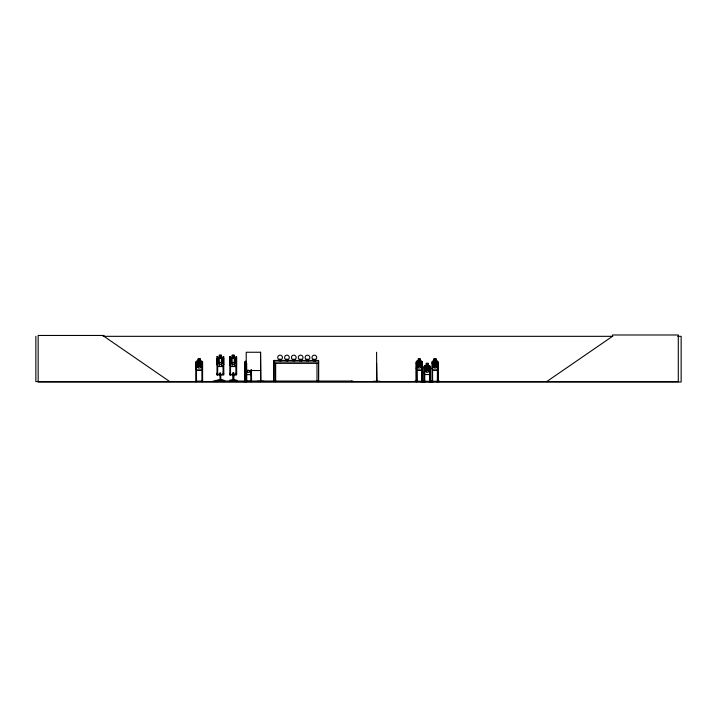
<?xml version="1.0" encoding="UTF-8"?>
<svg xmlns="http://www.w3.org/2000/svg" width="717" height="717" viewBox="0 0 717 717"><rect width="100%" height="100%" fill="white"/><g stroke="black" fill="none" stroke-linecap="round" stroke-linejoin="round"><path stroke-width="1.08" d="M257.197 381.283L264.044 381.256M373.27 381.283L380.118 381.256M273.93 360.436L273.894 381.623L273.939 360.436L318.572 360.436L318.572 381.623M243 381.614L250.78 381.148M421.515 370.178L422.286 368.018L421.56 370.25L416.819 370.25L416.227 368.018M429.411 374.462L430.119 372.284M429.465 374.534L430.191 372.302M437.298 370.178L438.078 368.018L437.352 370.25L432.611 370.25M202.606 368.018L201.835 370.25L196.557 370.25L195.858 368.018M222.969 366.539L223.776 364.299M236.628 364.299L235.821 366.539L230.542 366.539L229.843 364.308L229.843 358.276L230.56 357.478L232.165 357.478M250.717 374.561L251.542 370.384M251.542 372.392L250.771 374.632L245.492 374.632L244.802 372.392L244.802 361.986L245.51 361.189M414.632 381.283L439.673 381.283L436.617 381.623M422.259 381.578L422.214 362.013L421.542 361.189L420.234 361.189M425.54 381.569L420.915 381.578M433.427 381.569L428.73 381.623L433.391 381.578M246.272 371.406L246.962 371.612L247.786 370.151M250.341 370.581L249.22 372.383L247.123 372.383L245.994 370.581L245.994 366.387M418.244 361.189L416.837 361.189L416.192 361.986L416.227 381.623M416.873 361.189L416.263 362.022L416.299 381.623M424.778 365.473L424.097 366.27L424.097 381.623L424.195 366.297M432.082 362.022L432.692 361.26L437.334 361.26M229.924 358.303L230.596 357.55L235.83 357.559M244.873 362.022L245.922 361.26M244.802 366.369L245.519 365.562M546.659 381.623L612.479 336.327L612.479 334.991L678.291 334.991L678.291 381.623L35.85 381.623L35.85 336.327M219.321 357.55L218.192 358.303L218.192 362.497L219.321 364.29L221.419 364.29L222.539 362.497L222.539 358.303L221.419 357.55M232.165 357.55L231.044 358.303L231.044 362.497L232.165 364.29L234.262 364.29L235.391 362.497L235.391 358.303L234.262 357.55M195.651 381.578L196.512 380.96M244.596 381.578L244.757 363.358L245.375 363.358L245.447 381.623M103.14 336.327L612.82 336.327M677.789 336.327L681.15 336.327L681.15 382.009L38.162 382.009L38.162 335.466L103.983 335.466L103.983 336.327L169.795 381.623M232.165 366.539L232.093 355.229L234.342 355.229L234.378 357.559M219.321 355.3L221.419 355.3L221.454 366.53M232.165 355.3L234.262 355.3L234.307 366.53M219.321 357.478L217.708 357.478L217 358.276L217 364.308L217.69 366.539L223.005 366.53M221.454 357.469L222.987 357.469L223.776 358.357M234.307 357.469L235.83 357.469L236.628 358.357M217.744 357.55L222.987 357.559M219.321 358.303L221.419 358.303M232.165 358.303L234.262 358.303M432.019 381.623L431.984 361.986L432.665 361.189L434.036 361.189L434 358.939L436.053 358.939L435.99 361.26M200.285 359.011L198.188 359.011L198.188 361.26L197.058 362.013L197.058 366.208L198.188 368.009L200.285 368.009L201.405 366.208L201.405 362.013L200.285 361.26L200.357 358.939L198.107 358.939L198.107 361.189L196.575 361.189L195.858 361.986L195.822 381.623M418.28 359.011L420.198 359.011M434.072 359.011L435.99 359.011M279.236 360.929L279.245 359.289L281.019 359.289L281.019 360.92M286.092 360.929L286.092 359.289L287.867 359.289L287.867 360.92M292.939 360.929L292.948 359.289L294.723 359.289L294.723 360.92M299.796 360.929L299.796 359.289L301.57 359.289L301.57 360.92M306.643 360.929L306.652 359.289L308.427 359.289L308.427 360.92M313.499 360.929L313.499 359.289L315.274 359.289L315.274 360.866M200.357 361.189L201.818 361.189L202.606 361.977L202.606 381.623M436.026 361.189L437.361 361.189L438.078 361.977L438.078 381.623M196.61 361.26L201.782 361.26M416.873 361.26L421.542 361.26M273.957 361.96L318.59 361.96M422.25 361.977L422.322 381.623L422.385 380.96L421.596 380.96L421.596 381.623M219.321 362.497L221.419 362.497M232.165 362.497L234.262 362.497M195.822 363.358L196.44 363.358L196.512 381.623M202.535 363.358L201.916 363.358L201.916 381.623L201.844 380.96L202.606 380.96M246.218 363.358L246.684 363.358L246.711 381.623L246.72 380.96M273.939 363.358L318.572 363.358M376.568 363.358L376.81 381.623M416.192 363.358L416.855 363.358L416.918 381.623L416.747 363.358M421.659 363.358L422.322 363.358M431.984 363.358L432.647 363.358M438.114 363.358L437.451 363.358L437.388 381.623M424.742 365.473L429.474 365.473M217.744 366.468L222.915 366.468L223.668 364.29L223.668 358.303M230.596 366.468L235.768 366.468M424.097 367.92L424.751 367.92L424.715 381.623M429.564 367.92L430.227 367.92M431.984 368.018L432.638 370.25M201.782 370.178L196.61 370.178L195.938 368.009L195.938 362.022M416.873 370.178L421.542 370.178M432.656 370.178L437.334 370.178M246.218 370.528L260.621 370.528M219.832 372.867L220.155 380.53M220.594 372.867L220.917 380.53M232.684 372.867L233.007 380.53M223.041 373.342L223.803 373.342M235.893 373.342L236.655 373.342M220.092 373.53L220.092 375.439L220.666 375.439M233.034 373.53L232.935 375.439L233.509 375.439M217.708 374.489L223.041 374.489M230.56 374.489L235.893 374.489M429.492 374.534L424.724 374.534L424.097 372.302L424.805 374.462M217.117 380.512L217.117 381.596C215.055 379.356 225.81 379.284 223.614 381.623M229.96 380.512L229.96 381.596C227.907 379.356 238.653 379.284 236.458 381.623M416.129 380.96L416.918 380.96M424.034 380.96L424.822 380.96L424.822 381.623M430.29 380.96L429.501 380.96L429.501 381.623M437.388 380.96L438.177 380.96M196.512 381.148L201.844 381.148M436.707 381.578L439.691 381.569M431.759 381.247L432.709 380.96L432.709 381.623M235.768 357.55L236.511 358.303L236.511 364.29M437.325 361.189L438.006 362.013L437.926 381.623L437.917 380.96M429.438 365.473L430.191 366.262L430.191 381.623L430.119 366.297M421.515 361.26L422.188 362.013M313.499 359.289L314.682 360.92M306.643 359.289L307.835 360.92M299.796 359.289L300.979 360.92M292.939 359.289L294.122 360.92M286.092 359.289L287.275 360.92M279.236 359.289L280.419 360.92M248.575 370.151L249.417 371.612L250.072 371.406M244.802 368.018L245.492 370.25M244.873 372.383L245.546 374.561M437.657 380.96L437.639 381.623M437.558 363.358L437.495 381.623M435.954 359.011L435.954 361.26L436.967 362.013L436.967 366.208L435.954 368.009L434.072 368.009L433.059 366.208L433.059 362.013L434.072 361.26L434.036 358.939M432.539 363.358L432.602 381.623M432.441 380.96L432.459 381.623M432.181 380.96L432.163 381.623M429.761 380.96L429.752 381.623M429.671 367.92L429.608 381.623M425.593 381.623L420.825 381.623M424.554 380.96L424.572 381.623M421.865 380.96L421.847 381.623M421.766 363.358L421.704 381.623M416.649 380.96L416.667 381.623M376.846 381.623L376.568 352.253M352.836 381.623L352.836 381.059L213.119 381.059L213.119 381.623M351.509 381.059L351.509 381.623M318.572 360.436L318.527 381.623M316.977 363.358L317.031 381.623M315.274 359.289L315.274 360.92M275.588 363.358L275.588 381.623M275.534 363.358L275.534 381.623M260.809 381.623L260.504 352.253M260.737 381.623L260.621 352.253L246.218 352.253L246.218 381.623M251.542 380.96L251.542 381.623L251.47 369.802M250.923 380.96L250.923 381.623M250.851 369.802L250.78 381.623M246.46 363.358L246.487 381.623M246.397 380.96L246.37 381.623M245.994 362.013L245.994 366.208M245.304 380.96L245.304 381.623M244.829 380.96L244.829 381.623M236.843 381.623L236.843 380.297L229.61 380.297L229.61 381.623M235.893 374.866L235.956 356.564L236.619 356.564L236.655 374.866L229.798 374.866L229.798 373.342L230.56 373.342L230.56 374.866M233.796 380.53L233.769 372.867L233.419 380.53M233.446 372.867L233.446 380.53M224.762 381.623L224.762 380.584L220.693 380.297L215.53 380.584L215.53 381.623M223.991 381.623L223.991 380.297L216.758 380.297L216.758 381.623M223.041 374.866L223.112 356.564L223.776 356.564L223.803 374.866L216.946 374.866L216.982 373.342L217.708 373.342L217.708 374.866M221.526 357.559L221.49 355.229L219.241 355.229L219.321 366.539M214.455 381.059L214.455 381.623M202.463 380.96L202.463 381.623M196.368 380.96L196.368 381.623M217.054 356.519L216.991 374.794L217.654 374.794L217.726 356.528L217.054 356.519M229.906 356.519L229.843 374.794L230.507 374.794L230.569 356.528L229.906 356.519M421.04 367.167L420.386 367.238L419.275 365.07C418.62 368.655 416.003 367.292 418.845 364.577C416.174 362.013 418.558 360.642 419.248 364.066C419.902 360.642 422.438 362.004 419.678 364.586L421.04 367.167M428.936 371.451L428.291 371.523L427.18 369.354C426.427 372.939 424.106 371.567 426.749 368.852C424.079 366.297 426.463 364.926 427.144 368.35C427.807 364.926 430.343 366.279 427.583 368.87L428.936 371.451M436.823 367.167L436.178 367.238L435.067 365.07C434.412 368.655 431.795 367.292 434.636 364.577C431.966 362.013 434.35 360.642 435.031 364.066C435.694 360.642 438.23 362.004 435.47 364.586L436.823 367.167M201.199 367.167L200.482 367.238L199.245 365.07C198.394 368.466 195.616 367.794 198.761 364.577C195.786 361.995 198.439 360.651 199.209 364.066C200.052 360.83 202.741 361.511 199.693 364.586L201.199 367.167M421.175 366.208L420.162 368.009L418.28 368.009L417.276 366.208L417.276 362.013L418.28 361.26L418.244 358.939L420.27 358.939L420.162 361.26L421.175 362.013L421.175 366.208M429.08 370.492L428.067 372.284L426.185 372.284L425.172 370.492L425.172 366.297L426.185 365.545L426.149 363.223L428.166 363.223L428.103 365.545L429.08 366.297L429.08 370.492M221.042 355.677L219.698 355.677L219.698 356.421L221.042 356.421L221.042 355.677M233.894 355.677L232.541 355.677L232.541 356.421L233.894 356.421L233.894 355.677M199.909 359.387L198.555 359.387L198.555 360.14L199.909 360.14L199.909 359.387M419.83 359.387L418.62 359.387L418.62 360.14L419.83 360.14L419.83 359.387M435.622 359.387L434.412 359.387L434.412 360.14L435.622 360.14L435.622 359.387M200.285 362.013L198.188 362.013L198.188 366.208L200.285 366.208L200.285 362.013M420.162 362.013L418.28 362.013L418.28 366.208L420.162 366.208L420.162 362.013M435.954 362.013L434.072 362.013L434.072 366.208L435.954 366.208L435.954 362.013M427.735 363.671L426.516 363.671L426.516 364.424L427.735 364.424L427.735 363.671M428.067 366.297L426.185 366.297L426.185 370.492L428.067 370.492L428.067 366.297M313.159 359.567A2.366 2.366 0 0 0 316.717 357.523A2.366 2.366 0 0 0 313.159 355.471A2.366 2.366 0 0 0 313.159 359.567M306.311 359.567A2.366 2.366 0 0 0 309.861 357.523A2.366 2.366 0 0 0 306.311 355.471A2.366 2.366 0 0 0 306.311 359.567M285.751 359.567A2.366 2.366 0 0 0 289.301 357.523A2.366 2.366 0 0 0 285.751 355.471A2.366 2.366 0 0 0 285.751 359.567M299.455 359.567A2.366 2.366 0 0 0 303.013 357.523A2.366 2.366 0 0 0 299.455 355.471A2.366 2.366 0 0 0 299.455 359.567M292.608 359.567A2.366 2.366 0 0 0 296.157 357.523A2.366 2.366 0 0 0 292.608 355.471A2.366 2.366 0 0 0 292.608 359.567M278.904 359.567A2.366 2.366 0 0 0 282.453 357.523A2.366 2.366 0 0 0 278.904 355.471A2.366 2.366 0 0 0 278.904 359.567"/></g></svg>
